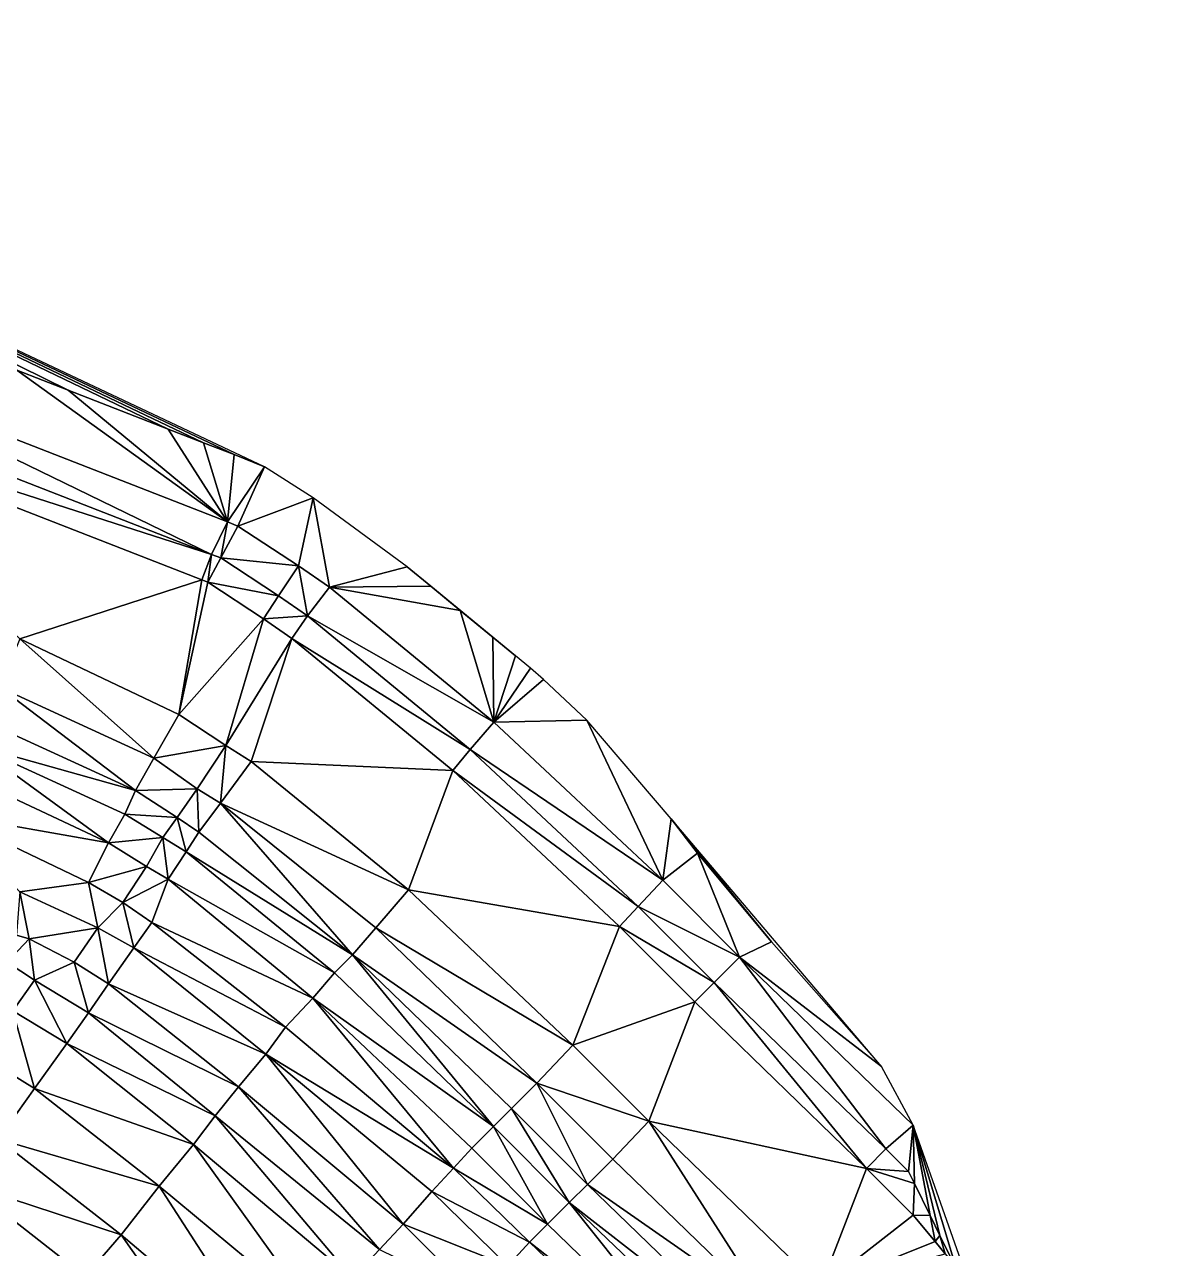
# Model space of a CAD drawing. Header units: millimetres. Extents: x 279405 to 280904, y 534349 to 535918.
# Drawn here: x 280539.7 to 280856.9, y 535560.3 to 535899 of the extents above; entities that cross this region are included whole.
import ezdxf

# ---------------------------------------------------------------- set-up
doc = ezdxf.new("R2010")
doc.units = ezdxf.units.MM
doc.layers.add('Карьер_конец_отработки', color=1, linetype='Continuous')

msp = doc.modelspace()

# ---------------------------------------------------------------- linework, layer by layer
at = {"layer": 'Карьер_конец_отработки', "color": 21, "true_color": 0xff914f}
for points in [[(280537.591176, 535803.336979, 101.541188), (280551.855092, 535797.793094, 101.954533), (280346.499989, 535899.000004, 106.15), (280537.591176, 535803.336979, 101.541188)], [(280551.855092, 535797.793094, 101.954533), (280579.551625, 535787.028324, 102.39298), (280346.499989, 535899.000004, 106.15), (280551.855092, 535797.793094, 101.954533)], [(280579.551625, 535787.028324, 102.39298), (280589.315785, 535783.233341, 103.685045), (280346.499989, 535899.000004, 106.15), (280579.551625, 535787.028324, 102.39298)], [(280589.315785, 535783.233341, 103.685045), (280597.73351, 535779.961612, 104.216726), (280346.499989, 535899.000004, 106.15), (280589.315785, 535783.233341, 103.685045)], [(280597.73351, 535779.961612, 104.216726), (280606.168935, 535776.592533, 103.321008), (280346.499989, 535899.000004, 106.15), (280597.73351, 535779.961612, 104.216726)], [(280591.541982, 535752.362003, 88), (280479.673207, 535806.679447, 88), (280476.041982, 535797.362003, 88), (280591.541982, 535752.362003, 88)], [(280591.541982, 535752.362003, 88), (280595.897206, 535761.363834, 88), (280479.673207, 535806.679447, 88), (280591.541982, 535752.362003, 88)], [(280595.897206, 535761.363834, 88), (280537.591176, 535803.336979, 101.541188), (280479.673207, 535806.679447, 88), (280595.897206, 535761.363834, 88)], [(280595.897206, 535761.363834, 88), (280551.855092, 535797.793094, 101.954533), (280537.591176, 535803.336979, 101.541188), (280595.897206, 535761.363834, 88)], [(280595.897206, 535761.363834, 88), (280579.551625, 535787.028324, 102.39298), (280551.855092, 535797.793094, 101.954533), (280595.897206, 535761.363834, 88)], [(280591.541982, 535752.362003, 88), (280476.041982, 535797.362003, 88), (280473.302358, 535790.353519, 77.999998), (280591.541982, 535752.362003, 88)], [(280538.499989, 535729.000004, 77.999998), (280588.782948, 535745.280521, 77.999998), (280473.302358, 535790.353519, 77.999998), (280538.499989, 535729.000004, 77.999998)], [(280588.782948, 535745.280521, 77.999998), (280591.541982, 535752.362003, 88), (280473.302358, 535790.353519, 77.999998), (280588.782948, 535745.280521, 77.999998)], [(280595.897206, 535761.363834, 88), (280589.315785, 535783.233341, 103.685045), (280579.551625, 535787.028324, 102.39298), (280595.897206, 535761.363834, 88)], [(280595.897206, 535761.363834, 88), (280597.73351, 535779.961612, 104.216726), (280589.315785, 535783.233341, 103.685045), (280595.897206, 535761.363834, 88)], [(280606.168935, 535776.592533, 103.321008), (280597.73351, 535779.961612, 104.216726), (280595.897206, 535761.363834, 88), (280606.168935, 535776.592533, 103.321008)], [(280598.766103, 535760.175785, 88), (280606.168935, 535776.592533, 103.321008), (280595.897206, 535761.363834, 88), (280598.766103, 535760.175785, 88)], [(280619.648915, 535768.03223, 101.696457), (280606.168935, 535776.592533, 103.321008), (280598.766103, 535760.175785, 88), (280619.648915, 535768.03223, 101.696457)], [(280615.528554, 535749.222477, 88), (280619.648915, 535768.03223, 101.696457), (280598.766103, 535760.175785, 88), (280615.528554, 535749.222477, 88)], [(280624.122792, 535743.300785, 88), (280619.648915, 535768.03223, 101.696457), (280615.528554, 535749.222477, 88), (280624.122792, 535743.300785, 88)], [(280624.122792, 535743.300785, 88), (280645.634511, 535748.917057, 99.747533), (280619.648915, 535768.03223, 101.696457), (280624.122792, 535743.300785, 88)], [(280594.041982, 535751.362003, 88), (280595.897206, 535761.363834, 88), (280591.541982, 535752.362003, 88), (280594.041982, 535751.362003, 88)], [(280598.766103, 535760.175785, 88), (280595.897206, 535761.363834, 88), (280594.041982, 535751.362003, 88), (280598.766103, 535760.175785, 88)], [(280615.528554, 535749.222477, 88), (280598.766103, 535760.175785, 88), (280594.041982, 535751.362003, 88), (280615.528554, 535749.222477, 88)], [(280590.450673, 535744.664066, 77.999998), (280591.541982, 535752.362003, 88), (280588.782948, 535745.280521, 77.999998), (280590.450673, 535744.664066, 77.999998)], [(280594.041982, 535751.362003, 88), (280591.541982, 535752.362003, 88), (280590.450673, 535744.664066, 77.999998), (280594.041982, 535751.362003, 88)], [(280610.041982, 535740.862003, 88), (280594.041982, 535751.362003, 88), (280590.450673, 535744.664066, 77.999998), (280610.041982, 535740.862003, 88)], [(280610.041982, 535740.862003, 88), (280615.528554, 535749.222477, 88), (280594.041982, 535751.362003, 88), (280610.041982, 535740.862003, 88)], [(280618.041982, 535735.362003, 88), (280615.528554, 535749.222477, 88), (280610.041982, 535740.862003, 88), (280618.041982, 535735.362003, 88)], [(280618.041982, 535735.362003, 88), (280624.122792, 535743.300785, 88), (280615.528554, 535749.222477, 88), (280618.041982, 535735.362003, 88)], [(280652.186879, 535743.52985, 98.522756), (280645.634511, 535748.917057, 99.747533), (280624.122792, 535743.300785, 88), (280652.186879, 535743.52985, 98.522756)], [(280652.186879, 535743.52985, 98.522756), (280675.586537, 535724.291141, 93.559187), (280645.634511, 535748.917057, 99.747533), (280652.186879, 535743.52985, 98.522756)], [(280582.499989, 535708.000004, 77.999998), (280588.782948, 535745.280521, 77.999998), (280538.499989, 535729.000004, 77.999998), (280582.499989, 535708.000004, 77.999998)], [(280590.450673, 535744.664066, 77.999998), (280588.782948, 535745.280521, 77.999998), (280582.499989, 535708.000004, 77.999998), (280590.450673, 535744.664066, 77.999998)], [(280605.872182, 535734.50806, 77.999998), (280590.450673, 535744.664066, 77.999998), (280582.499989, 535708.000004, 77.999998), (280605.872182, 535734.50806, 77.999998)], [(280605.872182, 535734.50806, 77.999998), (280610.041982, 535740.862003, 88), (280590.450673, 535744.664066, 77.999998), (280605.872182, 535734.50806, 77.999998)], [(280669.619252, 535705.894657, 88), (280624.122792, 535743.300785, 88), (280618.041982, 535735.362003, 88), (280669.619252, 535705.894657, 88)], [(280660.337514, 535736.828556, 98.500392), (280652.186879, 535743.52985, 98.522756), (280624.122792, 535743.300785, 88), (280660.337514, 535736.828556, 98.500392)], [(280669.619252, 535705.894657, 88), (280660.337514, 535736.828556, 98.500392), (280624.122792, 535743.300785, 88), (280669.619252, 535705.894657, 88)], [(280652.186879, 535743.52985, 98.522756), (280660.337514, 535736.828556, 98.500392), (280675.586537, 535724.291141, 93.559187), (280652.186879, 535743.52985, 98.522756)], [(280618.041982, 535735.362003, 88), (280610.041982, 535740.862003, 88), (280605.872182, 535734.50806, 77.999998), (280618.041982, 535735.362003, 88)], [(280669.366567, 535729.405033, 96.020965), (280675.586537, 535724.291141, 93.559187), (280660.337514, 535736.828556, 98.500392), (280669.366567, 535729.405033, 96.020965)], [(280669.619252, 535705.894657, 88), (280669.366567, 535729.405033, 96.020965), (280660.337514, 535736.828556, 98.500392), (280669.619252, 535705.894657, 88)], [(280595.499989, 535699.500004, 77.999998), (280605.872182, 535734.50806, 77.999998), (280582.499989, 535708.000004, 77.999998), (280595.499989, 535699.500004, 77.999998)], [(280613.737416, 535729.100712, 77.999998), (280605.872182, 535734.50806, 77.999998), (280595.499989, 535699.500004, 77.999998), (280613.737416, 535729.100712, 77.999998)], [(280613.737416, 535729.100712, 77.999998), (280618.041982, 535735.362003, 88), (280605.872182, 535734.50806, 77.999998), (280613.737416, 535729.100712, 77.999998)], [(280663.041982, 535698.362003, 88), (280618.041982, 535735.362003, 88), (280613.737416, 535729.100712, 77.999998), (280663.041982, 535698.362003, 88)], [(280663.041982, 535698.362003, 88), (280669.619252, 535705.894657, 88), (280618.041982, 535735.362003, 88), (280663.041982, 535698.362003, 88)], [(280575.499989, 535696.000004, 63.999998), (280538.499989, 535729.000004, 77.999998), (280532.999989, 535715.500004, 63.999998), (280575.499989, 535696.000004, 63.999998)], [(280575.499989, 535696.000004, 63.999998), (280582.499989, 535708.000004, 77.999998), (280538.499989, 535729.000004, 77.999998), (280575.499989, 535696.000004, 63.999998)], [(280602.499989, 535695.000004, 77.999998), (280613.737416, 535729.100712, 77.999998), (280595.499989, 535699.500004, 77.999998), (280602.499989, 535695.000004, 77.999998)], [(280658.23412, 535692.51453, 77.999998), (280613.737416, 535729.100712, 77.999998), (280602.499989, 535695.000004, 77.999998), (280658.23412, 535692.51453, 77.999998)], [(280658.23412, 535692.51453, 77.999998), (280663.041982, 535698.362003, 88), (280613.737416, 535729.100712, 77.999998), (280658.23412, 535692.51453, 77.999998)], [(280669.619252, 535705.894657, 88), (280675.586537, 535724.291141, 93.559187), (280669.366567, 535729.405033, 96.020965), (280669.619252, 535705.894657, 88)], [(280679.785634, 535720.838749, 93.449295), (280675.586537, 535724.291141, 93.559187), (280669.619252, 535705.894657, 88), (280679.785634, 535720.838749, 93.449295)], [(280683.339345, 535717.708011, 93.793636), (280679.785634, 535720.838749, 93.449295), (280669.619252, 535705.894657, 88), (280683.339345, 535717.708011, 93.793636)], [(280695.392568, 535706.432377, 94.176891), (280683.339345, 535717.708011, 93.793636), (280669.619252, 535705.894657, 88), (280695.392568, 535706.432377, 94.176891)], [(280695.392568, 535706.432377, 94.176891), (280695.392568, 535706.432377, 94), (280683.339345, 535717.708011, 93.793636), (280695.392568, 535706.432377, 94.176891)], [(280570.499989, 535687.000004, 63.999998), (280532.999989, 535715.500004, 63.999998), (280528.999989, 535706.000004, 63.999998), (280570.499989, 535687.000004, 63.999998)], [(280570.499989, 535687.000004, 63.999998), (280575.499989, 535696.000004, 63.999998), (280532.999989, 535715.500004, 63.999998), (280570.499989, 535687.000004, 63.999998)], [(280595.499989, 535699.500004, 77.999998), (280582.499989, 535708.000004, 77.999998), (280575.499989, 535696.000004, 63.999998), (280595.499989, 535699.500004, 77.999998)], [(280716.369618, 535662.160404, 88), (280695.392568, 535706.432377, 94.176891), (280669.619252, 535705.894657, 88), (280716.369618, 535662.160404, 88)], [(280718.711537, 535679.155643, 94), (280695.392568, 535706.432377, 94), (280716.369618, 535662.160404, 88), (280718.711537, 535679.155643, 94)], [(280695.392568, 535706.432377, 94.176891), (280716.369618, 535662.160404, 88), (280695.392568, 535706.432377, 94), (280695.392568, 535706.432377, 94.176891)], [(280570.499989, 535687.000004, 63.999998), (280528.999989, 535706.000004, 63.999998), (280525.999989, 535699.500004, 51.999998), (280570.499989, 535687.000004, 63.999998)], [(280716.369618, 535662.160404, 88), (280669.619252, 535705.894657, 88), (280663.041982, 535698.362003, 88), (280716.369618, 535662.160404, 88)], [(280562.999989, 535672.500004, 51.999998), (280525.999989, 535699.500004, 51.999998), (280522.499989, 535691.500004, 51.999998), (280562.999989, 535672.500004, 51.999998)], [(280562.999989, 535672.500004, 51.999998), (280567.499989, 535680.500004, 51.999998), (280525.999989, 535699.500004, 51.999998), (280562.999989, 535672.500004, 51.999998)], [(280567.499989, 535680.500004, 51.999998), (280570.499989, 535687.000004, 63.999998), (280525.999989, 535699.500004, 51.999998), (280567.499989, 535680.500004, 51.999998)], [(280587.499989, 535687.500004, 63.999998), (280595.499989, 535699.500004, 77.999998), (280575.499989, 535696.000004, 63.999998), (280587.499989, 535687.500004, 63.999998)], [(280593.999989, 535683.500004, 63.999998), (280595.499989, 535699.500004, 77.999998), (280587.499989, 535687.500004, 63.999998), (280593.999989, 535683.500004, 63.999998)], [(280602.499989, 535695.000004, 77.999998), (280595.499989, 535699.500004, 77.999998), (280593.999989, 535683.500004, 63.999998), (280602.499989, 535695.000004, 77.999998)], [(280587.499989, 535687.500004, 63.999998), (280575.499989, 535696.000004, 63.999998), (280570.499989, 535687.000004, 63.999998), (280587.499989, 535687.500004, 63.999998)], [(280709.541982, 535654.862003, 88), (280663.041982, 535698.362003, 88), (280658.23412, 535692.51453, 77.999998), (280709.541982, 535654.862003, 88)], [(280709.541982, 535654.862003, 88), (280716.369618, 535662.160404, 88), (280663.041982, 535698.362003, 88), (280709.541982, 535654.862003, 88)], [(280645.999989, 535659.500004, 77.999998), (280602.499989, 535695.000004, 77.999998), (280593.999989, 535683.500004, 63.999998), (280645.999989, 535659.500004, 77.999998)], [(280645.999989, 535659.500004, 77.999998), (280658.23412, 535692.51453, 77.999998), (280602.499989, 535695.000004, 77.999998), (280645.999989, 535659.500004, 77.999998)], [(280704.380849, 535649.344974, 77.999998), (280658.23412, 535692.51453, 77.999998), (280645.999989, 535659.500004, 77.999998), (280704.380849, 535649.344974, 77.999998)], [(280704.380849, 535649.344974, 77.999998), (280709.541982, 535654.862003, 88), (280658.23412, 535692.51453, 77.999998), (280704.380849, 535649.344974, 77.999998)], [(280562.999989, 535672.500004, 51.999998), (280522.499989, 535691.500004, 51.999998), (280517.999989, 535680.500004, 39.999998), (280562.999989, 535672.500004, 51.999998)], [(280581.999989, 535679.500004, 63.999998), (280570.499989, 535687.000004, 63.999998), (280567.499989, 535680.500004, 51.999998), (280581.999989, 535679.500004, 63.999998)], [(280581.999989, 535679.500004, 63.999998), (280587.499989, 535687.500004, 63.999998), (280570.499989, 535687.000004, 63.999998), (280581.999989, 535679.500004, 63.999998)], [(280587.999989, 535675.500004, 63.999998), (280587.499989, 535687.500004, 63.999998), (280581.999989, 535679.500004, 63.999998), (280587.999989, 535675.500004, 63.999998)], [(280587.999989, 535675.500004, 63.999998), (280593.999989, 535683.500004, 63.999998), (280587.499989, 535687.500004, 63.999998), (280587.999989, 535675.500004, 63.999998)], [(280630.499989, 535641.500004, 63.999998), (280593.999989, 535683.500004, 63.999998), (280587.999989, 535675.500004, 63.999998), (280630.499989, 535641.500004, 63.999998)], [(280630.499989, 535641.500004, 63.999998), (280636.999989, 535649.000004, 63.999998), (280593.999989, 535683.500004, 63.999998), (280630.499989, 535641.500004, 63.999998)], [(280636.999989, 535649.000004, 63.999998), (280645.999989, 535659.500004, 77.999998), (280593.999989, 535683.500004, 63.999998), (280636.999989, 535649.000004, 63.999998)], [(280538.499989, 535659.000004, 39.999998), (280557.499989, 535661.500004, 39.999998), (280517.999989, 535680.500004, 39.999998), (280538.499989, 535659.000004, 39.999998)], [(280557.499989, 535661.500004, 39.999998), (280562.999989, 535672.500004, 51.999998), (280517.999989, 535680.500004, 39.999998), (280557.499989, 535661.500004, 39.999998)], [(280577.999989, 535674.000004, 51.999998), (280567.499989, 535680.500004, 51.999998), (280562.999989, 535672.500004, 51.999998), (280577.999989, 535674.000004, 51.999998)], [(280577.999989, 535674.000004, 51.999998), (280581.999989, 535679.500004, 63.999998), (280567.499989, 535680.500004, 51.999998), (280577.999989, 535674.000004, 51.999998)], [(280584.499989, 535670.000004, 51.999998), (280581.999989, 535679.500004, 63.999998), (280577.999989, 535674.000004, 51.999998), (280584.499989, 535670.000004, 51.999998)], [(280584.499989, 535670.000004, 51.999998), (280587.999989, 535675.500004, 63.999998), (280581.999989, 535679.500004, 63.999998), (280584.499989, 535670.000004, 51.999998)], [(280725.978505, 535669.645023, 94), (280718.711537, 535679.155643, 94), (280716.369618, 535662.160404, 88), (280725.978505, 535669.645023, 94)], [(280725.978505, 535669.645023, 94), (280746.404286, 535645.089817, 91.54129), (280718.711537, 535679.155643, 94), (280725.978505, 535669.645023, 94)], [(280746.404286, 535645.089817, 91.54129), (280776.891713, 535610.652561, 91.254658), (280718.711537, 535679.155643, 94), (280746.404286, 535645.089817, 91.54129)], [(280573.499989, 535666.000004, 51.999998), (280562.999989, 535672.500004, 51.999998), (280557.499989, 535661.500004, 39.999998), (280573.499989, 535666.000004, 51.999998)], [(280573.499989, 535666.000004, 51.999998), (280577.999989, 535674.000004, 51.999998), (280562.999989, 535672.500004, 51.999998), (280573.499989, 535666.000004, 51.999998)], [(280579.499989, 535662.500004, 51.999998), (280577.999989, 535674.000004, 51.999998), (280573.499989, 535666.000004, 51.999998), (280579.499989, 535662.500004, 51.999998)], [(280579.499989, 535662.500004, 51.999998), (280584.499989, 535670.000004, 51.999998), (280577.999989, 535674.000004, 51.999998), (280579.499989, 535662.500004, 51.999998)], [(280630.499989, 535641.500004, 63.999998), (280587.999989, 535675.500004, 63.999998), (280584.499989, 535670.000004, 51.999998), (280630.499989, 535641.500004, 63.999998)], [(280625.499989, 535636.500004, 51.999998), (280584.499989, 535670.000004, 51.999998), (280579.499989, 535662.500004, 51.999998), (280625.499989, 535636.500004, 51.999998)], [(280625.499989, 535636.500004, 51.999998), (280630.499989, 535641.500004, 63.999998), (280584.499989, 535670.000004, 51.999998), (280625.499989, 535636.500004, 51.999998)], [(280737.60497, 535640.924991, 88), (280725.978505, 535669.645023, 94), (280716.369618, 535662.160404, 88), (280737.60497, 535640.924991, 88)], [(280737.60497, 535640.924991, 88), (280746.404286, 535645.089817, 91.54129), (280725.978505, 535669.645023, 94), (280737.60497, 535640.924991, 88)], [(280566.999989, 535656.000004, 39.999998), (280573.499989, 535666.000004, 51.999998), (280557.499989, 535661.500004, 39.999998), (280566.999989, 535656.000004, 39.999998)], [(280579.499989, 535662.500004, 51.999998), (280573.499989, 535666.000004, 51.999998), (280566.999989, 535656.000004, 39.999998), (280579.499989, 535662.500004, 51.999998)], [(280574.999989, 535650.500004, 39.999998), (280579.499989, 535662.500004, 51.999998), (280566.999989, 535656.000004, 39.999998), (280574.999989, 535650.500004, 39.999998)], [(280619.499989, 535629.500004, 51.999998), (280579.499989, 535662.500004, 51.999998), (280574.999989, 535650.500004, 39.999998), (280619.499989, 535629.500004, 51.999998)], [(280619.499989, 535629.500004, 51.999998), (280625.499989, 535636.500004, 51.999998), (280579.499989, 535662.500004, 51.999998), (280619.499989, 535629.500004, 51.999998)], [(280737.60497, 535640.924991, 88), (280716.369618, 535662.160404, 88), (280709.541982, 535654.862003, 88), (280737.60497, 535640.924991, 88)], [(280540.999989, 535646.000004, 27.999998), (280538.499989, 535659.000004, 39.999998), (280537.499989, 535647.000004, 27.999998), (280540.999989, 535646.000004, 27.999998)], [(280559.999989, 535649.000004, 39.999998), (280557.499989, 535661.500004, 39.999998), (280538.499989, 535659.000004, 39.999998), (280559.999989, 535649.000004, 39.999998)], [(280540.999989, 535646.000004, 27.999998), (280559.999989, 535649.000004, 39.999998), (280538.499989, 535659.000004, 39.999998), (280540.999989, 535646.000004, 27.999998)], [(280559.999989, 535649.000004, 39.999998), (280566.999989, 535656.000004, 39.999998), (280557.499989, 535661.500004, 39.999998), (280559.999989, 535649.000004, 39.999998)], [(280691.499989, 535616.500004, 77.999998), (280645.999989, 535659.500004, 77.999998), (280636.999989, 535649.000004, 63.999998), (280691.499989, 535616.500004, 77.999998)], [(280691.499989, 535616.500004, 77.999998), (280704.380849, 535649.344974, 77.999998), (280645.999989, 535659.500004, 77.999998), (280691.499989, 535616.500004, 77.999998)], [(280569.999989, 535643.500004, 39.999998), (280566.999989, 535656.000004, 39.999998), (280559.999989, 535649.000004, 39.999998), (280569.999989, 535643.500004, 39.999998)], [(280569.999989, 535643.500004, 39.999998), (280574.999989, 535650.500004, 39.999998), (280566.999989, 535656.000004, 39.999998), (280569.999989, 535643.500004, 39.999998)], [(280730.541982, 535633.862003, 88), (280709.541982, 535654.862003, 88), (280704.380849, 535649.344974, 77.999998), (280730.541982, 535633.862003, 88)], [(280730.541982, 535633.862003, 88), (280737.60497, 535640.924991, 88), (280709.541982, 535654.862003, 88), (280730.541982, 535633.862003, 88)], [(280553.499989, 535639.500004, 27.999998), (280559.999989, 535649.000004, 39.999998), (280540.999989, 535646.000004, 27.999998), (280553.499989, 535639.500004, 27.999998)], [(280562.999989, 535633.500004, 27.999998), (280559.999989, 535649.000004, 39.999998), (280553.499989, 535639.500004, 27.999998), (280562.999989, 535633.500004, 27.999998)], [(280562.999989, 535633.500004, 27.999998), (280569.999989, 535643.500004, 39.999998), (280559.999989, 535649.000004, 39.999998), (280562.999989, 535633.500004, 27.999998)], [(280611.999989, 535621.500004, 39.999998), (280574.999989, 535650.500004, 39.999998), (280569.999989, 535643.500004, 39.999998), (280611.999989, 535621.500004, 39.999998)], [(280611.999989, 535621.500004, 39.999998), (280619.499989, 535629.500004, 51.999998), (280574.999989, 535650.500004, 39.999998), (280611.999989, 535621.500004, 39.999998)], [(280681.499989, 535606.000004, 63.999998), (280636.999989, 535649.000004, 63.999998), (280630.499989, 535641.500004, 63.999998), (280681.499989, 535606.000004, 63.999998)], [(280681.499989, 535606.000004, 63.999998), (280691.499989, 535616.500004, 77.999998), (280636.999989, 535649.000004, 63.999998), (280681.499989, 535606.000004, 63.999998)], [(280725.202992, 535628.522922, 77.999998), (280704.380849, 535649.344974, 77.999998), (280691.499989, 535616.500004, 77.999998), (280725.202992, 535628.522922, 77.999998)], [(280725.202992, 535628.522922, 77.999998), (280730.541982, 535633.862003, 88), (280704.380849, 535649.344974, 77.999998), (280725.202992, 535628.522922, 77.999998)], [(280540.999989, 535646.000004, 27.999998), (280537.499989, 535647.000004, 27.999998), (280534.999989, 535639.500004, 27.999998), (280540.999989, 535646.000004, 27.999998)], [(280542.499989, 535634.500004, 27.999998), (280540.999989, 535646.000004, 27.999998), (280534.999989, 535639.500004, 27.999998), (280542.499989, 535634.500004, 27.999998)], [(280542.499989, 535634.500004, 27.999998), (280553.499989, 535639.500004, 27.999998), (280540.999989, 535646.000004, 27.999998), (280542.499989, 535634.500004, 27.999998)], [(280776.891713, 535610.652561, 91.254658), (280746.404286, 535645.089817, 91.54129), (280737.60497, 535640.924991, 88), (280776.891713, 535610.652561, 91.254658)], [(280606.499989, 535614.000004, 39.999998), (280569.999989, 535643.500004, 39.999998), (280562.999989, 535633.500004, 27.999998), (280606.499989, 535614.000004, 39.999998)], [(280606.499989, 535614.000004, 39.999998), (280611.999989, 535621.500004, 39.999998), (280569.999989, 535643.500004, 39.999998), (280606.499989, 535614.000004, 39.999998)], [(280536.499989, 535626.000004, 9.999998), (280542.499989, 535634.500004, 27.999998), (280534.999989, 535639.500004, 27.999998), (280536.499989, 535626.000004, 9.999998)], [(280557.499989, 535625.500004, 27.999998), (280553.499989, 535639.500004, 27.999998), (280542.499989, 535634.500004, 27.999998), (280557.499989, 535625.500004, 27.999998)], [(280557.499989, 535625.500004, 27.999998), (280562.999989, 535633.500004, 27.999998), (280553.499989, 535639.500004, 27.999998), (280557.499989, 535625.500004, 27.999998)], [(280669.499989, 535594.000004, 51.999998), (280630.499989, 535641.500004, 63.999998), (280625.499989, 535636.500004, 51.999998), (280669.499989, 535594.000004, 51.999998)], [(280669.499989, 535594.000004, 51.999998), (280674.499989, 535599.000004, 63.999998), (280630.499989, 535641.500004, 63.999998), (280669.499989, 535594.000004, 51.999998)], [(280674.499989, 535599.000004, 63.999998), (280681.499989, 535606.000004, 63.999998), (280630.499989, 535641.500004, 63.999998), (280674.499989, 535599.000004, 63.999998)], [(280778.041982, 535587.862003, 88), (280737.60497, 535640.924991, 88), (280730.541982, 535633.862003, 88), (280778.041982, 535587.862003, 88)], [(280778.041982, 535587.862003, 88), (280785.628652, 535594.376865, 88), (280737.60497, 535640.924991, 88), (280778.041982, 535587.862003, 88)], [(280785.628652, 535594.376865, 88), (280776.891713, 535610.652561, 91.254658), (280737.60497, 535640.924991, 88), (280785.628652, 535594.376865, 88)], [(280669.499989, 535594.000004, 51.999998), (280625.499989, 535636.500004, 51.999998), (280619.499989, 535629.500004, 51.999998), (280669.499989, 535594.000004, 51.999998)], [(280551.499989, 535617.000004, 9.999998), (280542.499989, 535634.500004, 27.999998), (280536.499989, 535626.000004, 9.999998), (280551.499989, 535617.000004, 9.999998)], [(280551.499989, 535617.000004, 9.999998), (280557.499989, 535625.500004, 27.999998), (280542.499989, 535634.500004, 27.999998), (280551.499989, 535617.000004, 9.999998)], [(280598.999989, 535605.000004, 27.999998), (280562.999989, 535633.500004, 27.999998), (280557.499989, 535625.500004, 27.999998), (280598.999989, 535605.000004, 27.999998)], [(280598.999989, 535605.000004, 27.999998), (280606.499989, 535614.000004, 39.999998), (280562.999989, 535633.500004, 27.999998), (280598.999989, 535605.000004, 27.999998)], [(280772.754872, 535582.402469, 77.999998), (280730.541982, 535633.862003, 88), (280725.202992, 535628.522922, 77.999998), (280772.754872, 535582.402469, 77.999998)], [(280772.754872, 535582.402469, 77.999998), (280778.041982, 535587.862003, 88), (280730.541982, 535633.862003, 88), (280772.754872, 535582.402469, 77.999998)], [(280658.499989, 535582.500004, 39.999998), (280619.499989, 535629.500004, 51.999998), (280611.999989, 535621.500004, 39.999998), (280658.499989, 535582.500004, 39.999998)], [(280658.499989, 535582.500004, 39.999998), (280663.499989, 535588.000004, 51.999998), (280619.499989, 535629.500004, 51.999998), (280658.499989, 535582.500004, 39.999998)], [(280663.499989, 535588.000004, 51.999998), (280669.499989, 535594.000004, 51.999998), (280619.499989, 535629.500004, 51.999998), (280663.499989, 535588.000004, 51.999998)], [(280712.499989, 535595.500004, 77.999998), (280725.202992, 535628.522922, 77.999998), (280691.499989, 535616.500004, 77.999998), (280712.499989, 535595.500004, 77.999998)], [(280772.754872, 535582.402469, 77.999998), (280725.202992, 535628.522922, 77.999998), (280712.499989, 535595.500004, 77.999998), (280772.754872, 535582.402469, 77.999998)], [(280542.499989, 535604.500004, 9.999998), (280536.499989, 535626.000004, 9.999998), (280527.999989, 535613.500004, 9.999998), (280542.499989, 535604.500004, 9.999998)], [(280542.499989, 535604.500004, 9.999998), (280551.499989, 535617.000004, 9.999998), (280536.499989, 535626.000004, 9.999998), (280542.499989, 535604.500004, 9.999998)], [(280592.499989, 535597.000004, 27.999998), (280557.499989, 535625.500004, 27.999998), (280551.499989, 535617.000004, 9.999998), (280592.499989, 535597.000004, 27.999998)], [(280592.499989, 535597.000004, 27.999998), (280598.999989, 535605.000004, 27.999998), (280557.499989, 535625.500004, 27.999998), (280592.499989, 535597.000004, 27.999998)], [(280658.499989, 535582.500004, 39.999998), (280611.999989, 535621.500004, 39.999998), (280606.499989, 535614.000004, 39.999998), (280658.499989, 535582.500004, 39.999998)], [(280586.499989, 535589.000004, 9.999998), (280551.499989, 535617.000004, 9.999998), (280542.499989, 535604.500004, 9.999998), (280586.499989, 535589.000004, 9.999998)], [(280586.499989, 535589.000004, 9.999998), (280592.499989, 535597.000004, 27.999998), (280551.499989, 535617.000004, 9.999998), (280586.499989, 535589.000004, 9.999998)], [(280712.499989, 535595.500004, 77.999998), (280691.499989, 535616.500004, 77.999998), (280681.499989, 535606.000004, 63.999998), (280712.499989, 535595.500004, 77.999998)], [(280532.499989, 535590.500004, -20.000002), (280542.499989, 535604.500004, 9.999998), (280527.999989, 535613.500004, 9.999998), (280532.499989, 535590.500004, -20.000002)], [(280644.499989, 535567.000004, 27.999998), (280606.499989, 535614.000004, 39.999998), (280598.999989, 535605.000004, 27.999998), (280644.499989, 535567.000004, 27.999998)], [(280644.499989, 535567.000004, 27.999998), (280652.499989, 535576.000004, 39.999998), (280606.499989, 535614.000004, 39.999998), (280644.499989, 535567.000004, 27.999998)], [(280652.499989, 535576.000004, 39.999998), (280658.499989, 535582.500004, 39.999998), (280606.499989, 535614.000004, 39.999998), (280652.499989, 535576.000004, 39.999998)], [(280576.999989, 535577.500004, 9.999998), (280542.499989, 535604.500004, 9.999998), (280532.499989, 535590.500004, -20.000002), (280576.999989, 535577.500004, 9.999998)], [(280576.999989, 535577.500004, 9.999998), (280586.499989, 535589.000004, 9.999998), (280542.499989, 535604.500004, 9.999998), (280576.999989, 535577.500004, 9.999998)], [(280637.999989, 535560.000004, 27.999998), (280598.999989, 535605.000004, 27.999998), (280592.499989, 535597.000004, 27.999998), (280637.999989, 535560.000004, 27.999998)], [(280637.999989, 535560.000004, 27.999998), (280644.499989, 535567.000004, 27.999998), (280598.999989, 535605.000004, 27.999998), (280637.999989, 535560.000004, 27.999998)], [(280695.499989, 535578.000004, 63.999998), (280681.499989, 535606.000004, 63.999998), (280674.499989, 535599.000004, 63.999998), (280695.499989, 535578.000004, 63.999998)], [(280695.499989, 535578.000004, 63.999998), (280702.499989, 535585.000004, 63.999998), (280681.499989, 535606.000004, 63.999998), (280695.499989, 535578.000004, 63.999998)], [(280702.499989, 535585.000004, 63.999998), (280712.499989, 535595.500004, 77.999998), (280681.499989, 535606.000004, 63.999998), (280702.499989, 535585.000004, 63.999998)], [(280690.499989, 535573.000004, 51.999998), (280674.499989, 535599.000004, 63.999998), (280669.499989, 535594.000004, 51.999998), (280690.499989, 535573.000004, 51.999998)], [(280690.499989, 535573.000004, 51.999998), (280695.499989, 535578.000004, 63.999998), (280674.499989, 535599.000004, 63.999998), (280690.499989, 535573.000004, 51.999998)], [(280630.499989, 535552.000004, 9.999998), (280592.499989, 535597.000004, 27.999998), (280586.499989, 535589.000004, 9.999998), (280630.499989, 535552.000004, 9.999998)], [(280630.499989, 535552.000004, 9.999998), (280637.999989, 535560.000004, 27.999998), (280592.499989, 535597.000004, 27.999998), (280630.499989, 535552.000004, 9.999998)], [(280746.45519, 535542.432865, 63.999998), (280712.499989, 535595.500004, 77.999998), (280702.499989, 535585.000004, 63.999998), (280746.45519, 535542.432865, 63.999998)], [(280746.45519, 535542.432865, 63.999998), (280759.999989, 535549.500004, 77.999998), (280712.499989, 535595.500004, 77.999998), (280746.45519, 535542.432865, 63.999998)], [(280759.999989, 535549.500004, 77.999998), (280772.754872, 535582.402469, 77.999998), (280712.499989, 535595.500004, 77.999998), (280759.999989, 535549.500004, 77.999998)], [(280778.041982, 535587.862003, 88), (280784.352651, 535581.551365, 88), (280785.628652, 535594.376865, 88), (280778.041982, 535587.862003, 88)], [(280784.352651, 535581.551365, 87.90099), (280785.628652, 535594.376865, 88), (280784.352651, 535581.551365, 88), (280784.352651, 535581.551365, 87.90099)], [(280785.989736, 535578.226169, 84.754644), (280785.628652, 535594.376865, 88), (280784.352651, 535581.551365, 87.90099), (280785.989736, 535578.226169, 84.754644)], [(280785.989736, 535578.226169, 84.754644), (280790.319447, 535569.431431, 84.143686), (280785.628652, 535594.376865, 88), (280785.989736, 535578.226169, 84.754644)], [(280790.319447, 535569.431431, 84.143686), (280793.068959, 535563.846378, 82.850809), (280785.628652, 535594.376865, 88), (280790.319447, 535569.431431, 84.143686)], [(280793.068959, 535563.846378, 82.850809), (280797.530629, 535554.783664, 77.91791), (280785.628652, 535594.376865, 88), (280793.068959, 535563.846378, 82.850809)], [(280797.530629, 535554.783664, 77.91791), (280856.856557, 535392.718815, 73.738661), (280785.628652, 535594.376865, 88), (280797.530629, 535554.783664, 77.91791)], [(280684.499989, 535567.000004, 51.999998), (280669.499989, 535594.000004, 51.999998), (280663.499989, 535588.000004, 51.999998), (280684.499989, 535567.000004, 51.999998)], [(280684.499989, 535567.000004, 51.999998), (280690.499989, 535573.000004, 51.999998), (280669.499989, 535594.000004, 51.999998), (280684.499989, 535567.000004, 51.999998)], [(280566.499989, 535564.000004, -20.000002), (280532.499989, 535590.500004, -20.000002), (280523.999989, 535578.000004, -20.000002), (280566.499989, 535564.000004, -20.000002)], [(280566.499989, 535564.000004, -20.000002), (280576.999989, 535577.500004, 9.999998), (280532.499989, 535590.500004, -20.000002), (280566.499989, 535564.000004, -20.000002)], [(280620.999989, 535541.000004, 9.999998), (280586.499989, 535589.000004, 9.999998), (280576.999989, 535577.500004, 9.999998), (280620.999989, 535541.000004, 9.999998)], [(280620.999989, 535541.000004, 9.999998), (280630.499989, 535552.000004, 9.999998), (280586.499989, 535589.000004, 9.999998), (280620.999989, 535541.000004, 9.999998)], [(280684.499989, 535567.000004, 51.999998), (280663.499989, 535588.000004, 51.999998), (280658.499989, 535582.500004, 39.999998), (280684.499989, 535567.000004, 51.999998)], [(280784.352651, 535581.551365, 88), (280778.041982, 535587.862003, 88), (280772.754872, 535582.402469, 77.999998), (280784.352651, 535581.551365, 88)], [(280746.45519, 535542.432865, 63.999998), (280702.499989, 535585.000004, 63.999998), (280695.499989, 535578.000004, 63.999998), (280746.45519, 535542.432865, 63.999998)], [(280679.499989, 535562.000004, 39.999998), (280658.499989, 535582.500004, 39.999998), (280652.499989, 535576.000004, 39.999998), (280679.499989, 535562.000004, 39.999998)], [(280679.499989, 535562.000004, 39.999998), (280684.499989, 535567.000004, 51.999998), (280658.499989, 535582.500004, 39.999998), (280679.499989, 535562.000004, 39.999998)], [(280785.683461, 535569.503483, 77.999998), (280772.754872, 535582.402469, 77.999998), (280759.999989, 535549.500004, 77.999998), (280785.683461, 535569.503483, 77.999998)], [(280785.683461, 535569.503483, 77.999998), (280785.989736, 535578.226169, 84.754644), (280772.754872, 535582.402469, 77.999998), (280785.683461, 535569.503483, 77.999998)], [(280785.989736, 535578.226169, 84.754644), (280784.352651, 535581.551365, 88), (280772.754872, 535582.402469, 77.999998), (280785.989736, 535578.226169, 84.754644)], [(280785.989736, 535578.226169, 84.754644), (280784.352651, 535581.551365, 87.90099), (280784.352651, 535581.551365, 88), (280785.989736, 535578.226169, 84.754644)], [(280556.499989, 535552.500004, -20.000002), (280523.999989, 535578.000004, -20.000002), (280513.999989, 535564.000004, -50.000002), (280556.499989, 535552.500004, -20.000002)], [(280556.499989, 535552.500004, -20.000002), (280566.499989, 535564.000004, -20.000002), (280523.999989, 535578.000004, -20.000002), (280556.499989, 535552.500004, -20.000002)], [(280608.999989, 535528.000004, -20.000002), (280576.999989, 535577.500004, 9.999998), (280566.499989, 535564.000004, -20.000002), (280608.999989, 535528.000004, -20.000002)], [(280608.999989, 535528.000004, -20.000002), (280620.999989, 535541.000004, 9.999998), (280576.999989, 535577.500004, 9.999998), (280608.999989, 535528.000004, -20.000002)], [(280742.999989, 535532.000004, 63.999998), (280695.499989, 535578.000004, 63.999998), (280690.499989, 535573.000004, 51.999998), (280742.999989, 535532.000004, 63.999998)], [(280742.999989, 535532.000004, 63.999998), (280746.45519, 535542.432865, 63.999998), (280695.499989, 535578.000004, 63.999998), (280742.999989, 535532.000004, 63.999998)], [(280790.319447, 535569.431431, 84.143686), (280785.989736, 535578.226169, 84.754644), (280785.683461, 535569.503483, 77.999998), (280790.319447, 535569.431431, 84.143686)], [(280673.499989, 535555.500004, 39.999998), (280652.499989, 535576.000004, 39.999998), (280644.499989, 535567.000004, 27.999998), (280673.499989, 535555.500004, 39.999998)], [(280673.499989, 535555.500004, 39.999998), (280679.499989, 535562.000004, 39.999998), (280652.499989, 535576.000004, 39.999998), (280673.499989, 535555.500004, 39.999998)], [(280731.999989, 535521.000004, 51.999998), (280690.499989, 535573.000004, 51.999998), (280684.499989, 535567.000004, 51.999998), (280731.999989, 535521.000004, 51.999998)], [(280731.999989, 535521.000004, 51.999998), (280738.499989, 535527.000004, 51.999998), (280690.499989, 535573.000004, 51.999998), (280731.999989, 535521.000004, 51.999998)], [(280738.499989, 535527.000004, 51.999998), (280742.999989, 535532.000004, 63.999998), (280690.499989, 535573.000004, 51.999998), (280738.499989, 535527.000004, 51.999998)], [(280791.703847, 535562.16843, 77.999998), (280785.683461, 535569.503483, 77.999998), (280759.999989, 535549.500004, 77.999998), (280791.703847, 535562.16843, 77.999998)], [(280791.703847, 535562.16843, 77.999998), (280790.319447, 535569.431431, 84.143686), (280785.683461, 535569.503483, 77.999998), (280791.703847, 535562.16843, 77.999998)], [(280791.703847, 535562.16843, 77.999998), (280793.068959, 535563.846378, 82.850809), (280790.319447, 535569.431431, 84.143686), (280791.703847, 535562.16843, 77.999998)], [(280545.999989, 535539.000004, -50.000002), (280513.999989, 535564.000004, -50.000002), (280505.499989, 535551.500004, -50.000002), (280545.999989, 535539.000004, -50.000002)], [(280545.999989, 535539.000004, -50.000002), (280556.499989, 535552.500004, -20.000002), (280513.999989, 535564.000004, -50.000002), (280545.999989, 535539.000004, -50.000002)], [(280599.499989, 535517.000004, -20.000002), (280566.499989, 535564.000004, -20.000002), (280556.499989, 535552.500004, -20.000002), (280599.499989, 535517.000004, -20.000002)], [(280599.499989, 535517.000004, -20.000002), (280608.999989, 535528.000004, -20.000002), (280566.499989, 535564.000004, -20.000002), (280599.499989, 535517.000004, -20.000002)], [(280664.499989, 535547.000004, 27.999998), (280644.499989, 535567.000004, 27.999998), (280637.999989, 535560.000004, 27.999998), (280664.499989, 535547.000004, 27.999998)], [(280664.499989, 535547.000004, 27.999998), (280673.499989, 535555.500004, 39.999998), (280644.499989, 535567.000004, 27.999998), (280664.499989, 535547.000004, 27.999998)], [(280731.999989, 535521.000004, 51.999998), (280684.499989, 535567.000004, 51.999998), (280679.499989, 535562.000004, 39.999998), (280731.999989, 535521.000004, 51.999998)], [(280794.509267, 535558.750492, 77.999998), (280793.068959, 535563.846378, 82.850809), (280791.703847, 535562.16843, 77.999998), (280794.509267, 535558.750492, 77.999998)], [(280794.509267, 535558.750492, 77.999998), (280797.049306, 535555.655765, 77.999998), (280793.068959, 535563.846378, 82.850809), (280794.509267, 535558.750492, 77.999998)], [(280797.049306, 535555.655765, 77.999998), (280797.530629, 535554.783664, 77.91791), (280793.068959, 535563.846378, 82.850809), (280797.049306, 535555.655765, 77.999998)], [(280727.499989, 535516.000004, 39.999998), (280679.499989, 535562.000004, 39.999998), (280673.499989, 535555.500004, 39.999998), (280727.499989, 535516.000004, 39.999998)], [(280727.499989, 535516.000004, 39.999998), (280731.999989, 535521.000004, 51.999998), (280679.499989, 535562.000004, 39.999998), (280727.499989, 535516.000004, 39.999998)], [(280794.509267, 535558.750492, 77.999998), (280791.703847, 535562.16843, 77.999998), (280759.999989, 535549.500004, 77.999998), (280794.509267, 535558.750492, 77.999998)]]:
    msp.add_3dface(points, dxfattribs=at)

doc.saveas('drawing.dxf')
